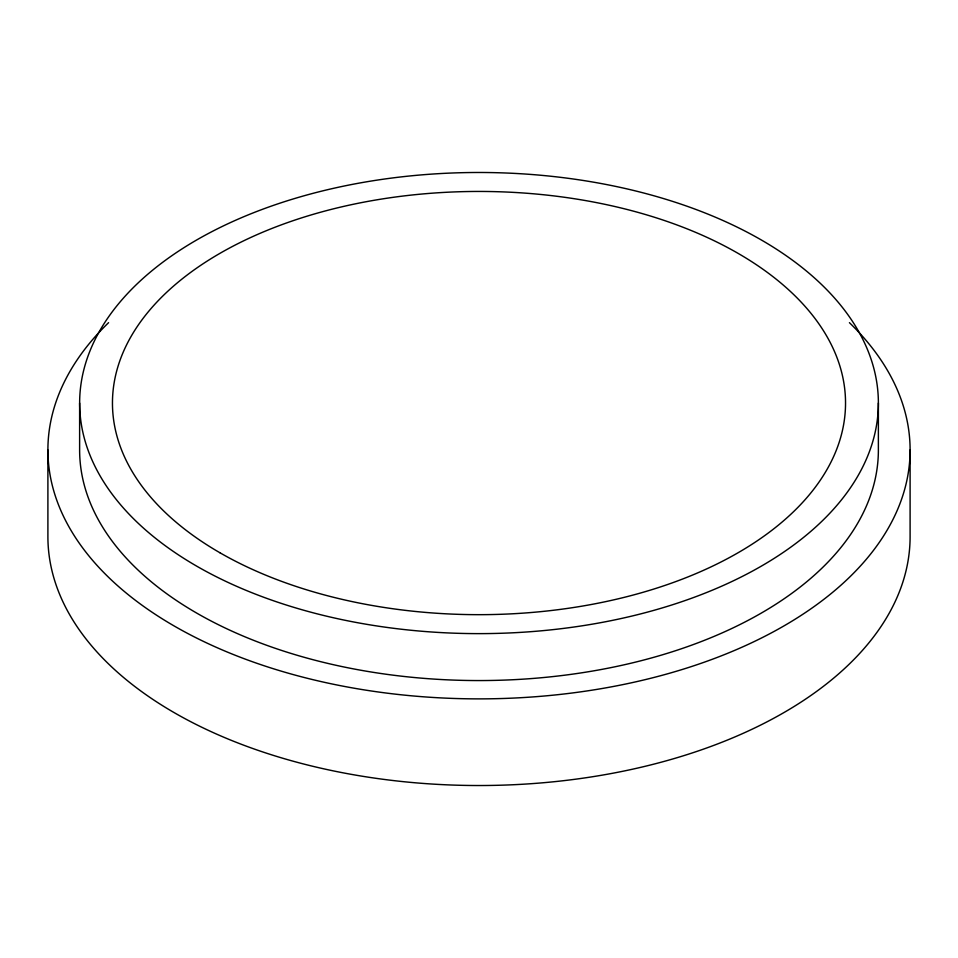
<?xml version="1.0" encoding="UTF-8"?>
<svg xmlns="http://www.w3.org/2000/svg" width="958" height="958" viewBox="0 0 958 958"><rect width="100%" height="100%" fill="white"/><g stroke="black" fill="none" stroke-linecap="round" stroke-linejoin="round"><path stroke-width="1.44" d="M910.1 449.985L910.1 536.636A431.1 248.888 0 0 1 479 785.524A431.1 248.888 0 0 1 47.9 536.636L47.9 449.985M878.378 403.055A399.378 230.579 0 0 1 279.317 602.738A399.378 230.579 0 0 1 279.317 203.371A399.378 230.579 0 0 1 878.378 403.055L878.378 449.985A399.378 230.579 0 0 1 479 680.563A399.378 230.579 0 0 1 79.622 449.985L79.622 403.055M849.423 322.666A431.1 248.888 0 0 1 757.574 639.932A431.1 248.888 0 0 1 200.426 639.932A431.1 248.888 0 0 1 108.577 322.666M219.825 552.694A366.531 211.61 0 0 0 833.041 457.828A366.531 211.61 0 0 0 384.134 198.653A366.531 211.61 0 0 0 219.825 552.694"/></g></svg>
